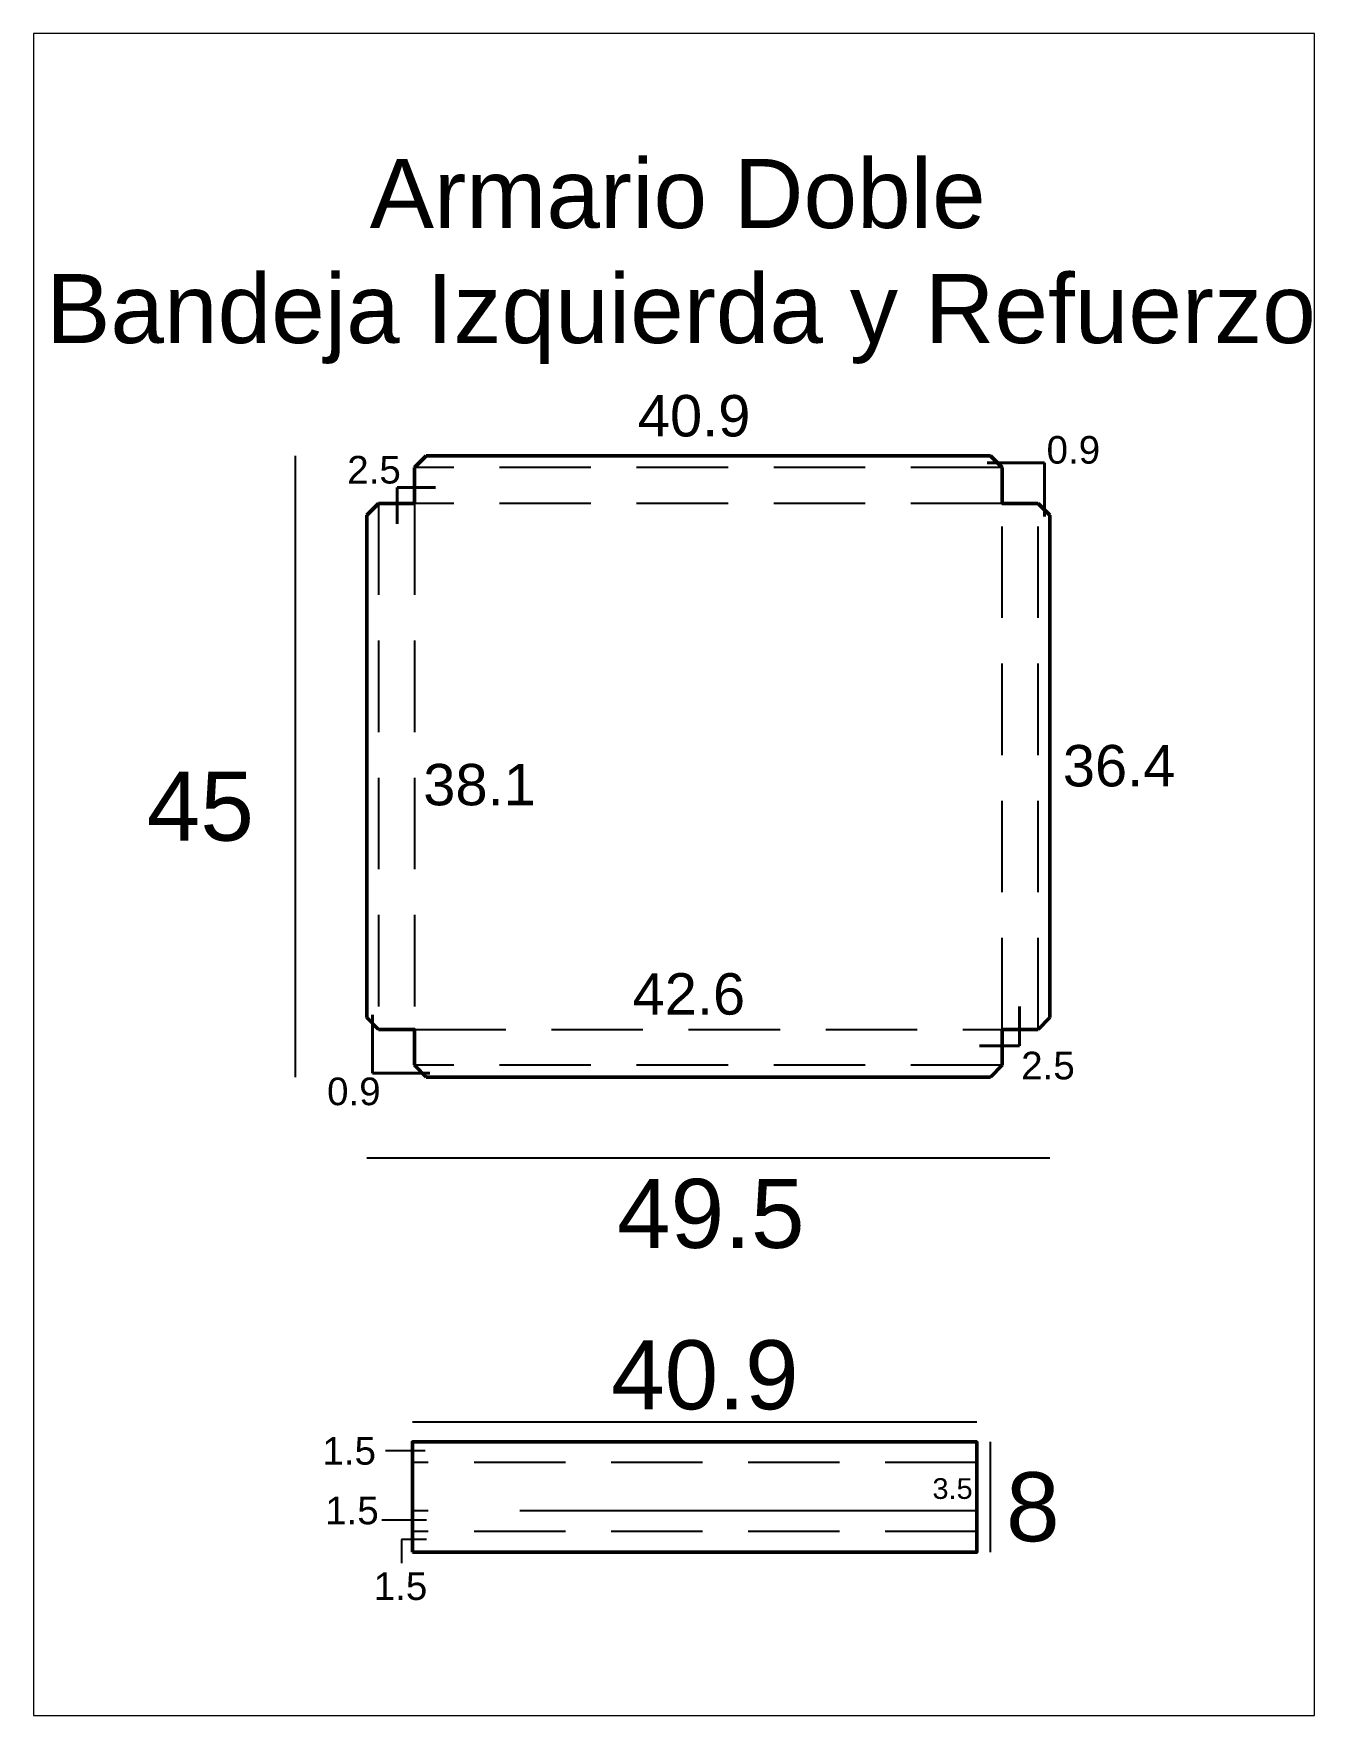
# Paper-space layout 'Layout1' of a CAD drawing. Header units: millimetres. Extents: x 0 to 203, y 0 to 267.
# The model-space entities are those that its viewports show. They can reach past a viewport. Long polylines and large blocks are cut down to what shows.
import ezdxf

# ---------------------------------------------------------------- set-up
doc = ezdxf.new("R2010")
doc.units = ezdxf.units.MM
doc.header["$LTSCALE"] = 0.25
doc.linetypes.add('CENTERX2', pattern=[101.6, 63.5, -12.7, 12.7, -12.7])
doc.linetypes.add('DASHED', pattern=[19.05, 12.7, -6.35])
doc.styles.get("Standard").update_dxf_attribs({"font": 'arial.ttf'})

msp = doc.modelspace()

# ---------------------------------------------------------------- linework, layer by layer
for p, q in [((1778, 815.5), (1778, 365.5)), ((1829.9, 306.9), (2324.9, 306.9)), ((1862.9, 115.7), (2271.9, 115.7)), ((2281.9, 21.2), (2281.9, 101.2)), ((1872.1, 94.8), (1843.4, 94.8)), ((1873.2, 44.4), (1840.9, 44.4)), ((1873.1, 30.4), (1855, 30.4)), ((1855, 30.4), (1855, 13.3))]:
    msp.add_line(p, q)
at = {"color": 150, "lineweight": 50}
for p, q in [((1864.4, 807), (1872.9, 815.5)), ((2281.9, 815.5), (2290.4, 807)), ((1829.9, 772.5), (1838.4, 781)), ((2316.4, 781), (2324.9, 772.5)), ((1838.4, 400), (1829.9, 408.5)), ((2324.9, 408.5), (2316.4, 400)), ((1872.9, 365.5), (1864.4, 374)), ((2290.4, 374), (2281.9, 365.5))]:
    msp.add_line(p, q, dxfattribs=at)
at = {"color": 3, "linetype": 'DASHED'}
for p, q in [((2290.4, 807), (1864.4, 807)), ((1838.4, 781), (1838.4, 400)), ((2290.4, 781), (1864.4, 781)), ((1864.4, 781), (1864.4, 400)), ((2290.4, 400), (2290.4, 781)), ((2316.4, 400), (2316.4, 781)), ((1864.4, 400), (2290.4, 400)), ((2290.4, 374), (1864.4, 374)), ((2271.9, 86.2), (1862.9, 86.2)), ((2271.9, 36.2), (1862.9, 36.2))]:
    msp.add_line(p, q, dxfattribs=at)
at = {"lineweight": 40}
for p, q in [((2279.5, 810.4), (2321, 810.4)), ((2321, 810.4), (2321, 771.4)), ((1852, 766.1), (1852, 792.4)), ((1852, 792.4), (1879.6, 792.4)), ((2302.8, 388.1), (2302.8, 416.6)), ((1833.9, 410.5), (1833.9, 368.2)), ((2273.8, 388.1), (2302.8, 388.1)), ((1833.9, 368.2), (1875.6, 368.2))]:
    msp.add_line(p, q, dxfattribs=at)
at = {"color": 6, "linetype": 'CENTERX2'}
msp.add_line((2271.9, 51.2), (1862.9, 51.2), dxfattribs=at)
at = {"color": 150, "lineweight": 50}
for points in [[(1838.4, 781), (1864.4, 781), (1864.4, 807)], [(2281.9, 815.5), (1872.9, 815.5)], [(2290.4, 807), (2290.4, 781), (2316.4, 781)], [(1829.9, 772.5), (1829.9, 408.5)], [(2324.9, 408.5), (2324.9, 772.5)], [(1864.4, 374), (1864.4, 400), (1838.4, 400)], [(2316.4, 400), (2290.4, 400), (2290.4, 374)], [(1872.9, 365.5), (2281.9, 365.5)]]:
    msp.add_lwpolyline(points, dxfattribs=at)
msp.add_lwpolyline([(1862.9, 21.2), (2271.9, 21.2), (2271.9, 101.2), (1862.9, 101.2)], close=True, dxfattribs=at)

# ---------------------------------------------------------------- texts
at = {"attachment_point": 1}
for s, width, insert, char_height in [('\\pi264.51;Armario Doble \\P\\pi29.993;Bandeja Izquierda y Refuerzo', 972.537, (1567.5, 1030.5), 50), ('40.9', 93.804, (2026.3, 859.5), 30), ('0.9', 13.741, (2322.5, 829.8), 20), ('2.5', 25.462, (1815.7, 815.4), 20), ('36.4', 55.179, (2334.3, 606), 30), ('38.1', 56.188, (1870.8, 592.3), 30), ('42.6', 56.188, (2022.5, 440.7), 30), ('2.5', 25.462, (2304.1, 383.8), 20), ('0.9', 13.741, (1801.1, 365.1), 20), ('1.5', 14.229, (1797.7, 104.7), 20), ('3.5', 14.229, (2239.8, 74.9), 15), ('1.5', 14.229, (1799.7, 61.5), 20), ('1.5', 14.229, (1834.9, 6.7), 20)]:
    msp.add_mtext_dynamic_manual_height_columns(s, width=width, gutter_width=12.5, heights=[0], dxfattribs=dict(at, insert=insert, char_height=char_height))
at = {"color": 3, "char_height": 50, "attachment_point": 1}
for s, width, insert in [('45', 28.969, (1670.4, 586.7)), ('49.5', 73.112, (2011.2, 291.7)), ('40.9', 32.403, (2006.9, 174.8)), ('8', 15.085, (2293.1, 79.2))]:
    msp.add_mtext_dynamic_manual_height_columns(s, width=width, gutter_width=12.5, heights=[0], dxfattribs=dict(at, insert=insert))

psp = doc.layouts.get("Layout1")

# ---------------------------------------------------------------- viewports
at = {"layer": '0'}
psp.add_viewport(center=(101.6, 133.35), size=(203.2, 266.7), view_center_point=(2052.51, 512.19), view_height=1218.187, dxfattribs=at)

doc.saveas('drawing.dxf')
